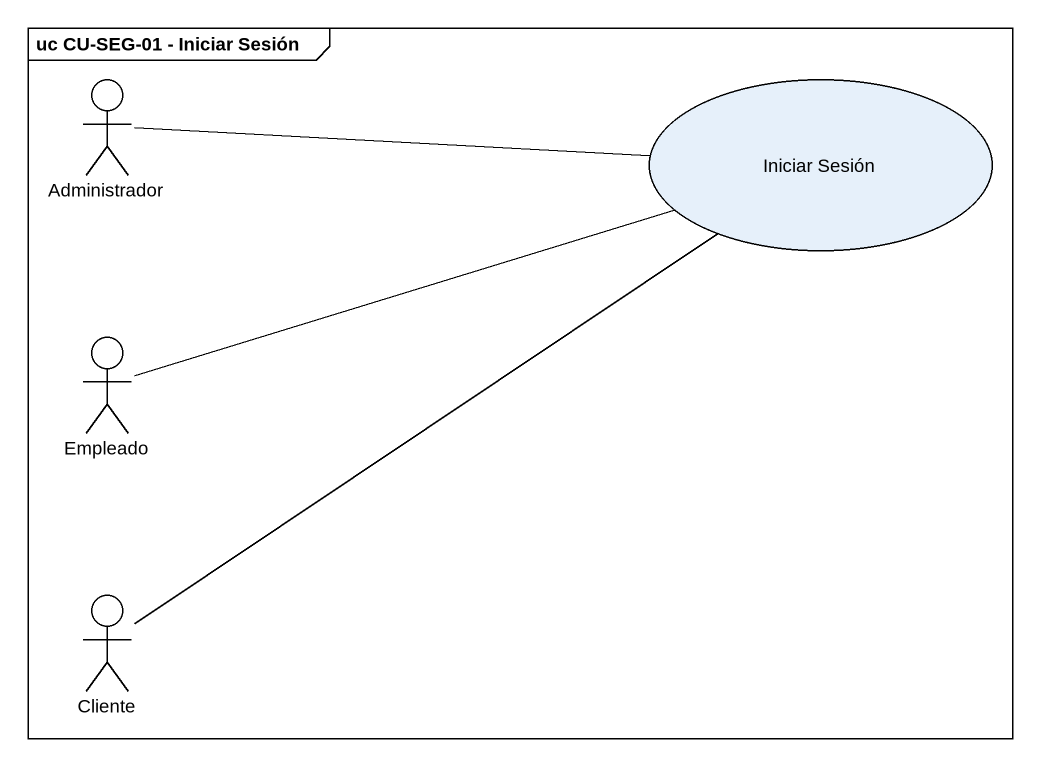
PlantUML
@startuml
mainframe uc CU-SEG-01 - Iniciar Sesión
actor Administrador
usecase "Iniciar Sesión" as Iniciar_Sesión
actor Empleado
actor Cliente
Administrador -right- Iniciar_Sesión
Empleado -right- Iniciar_Sesión
Cliente -up- Iniciar_Sesión
@enduml
